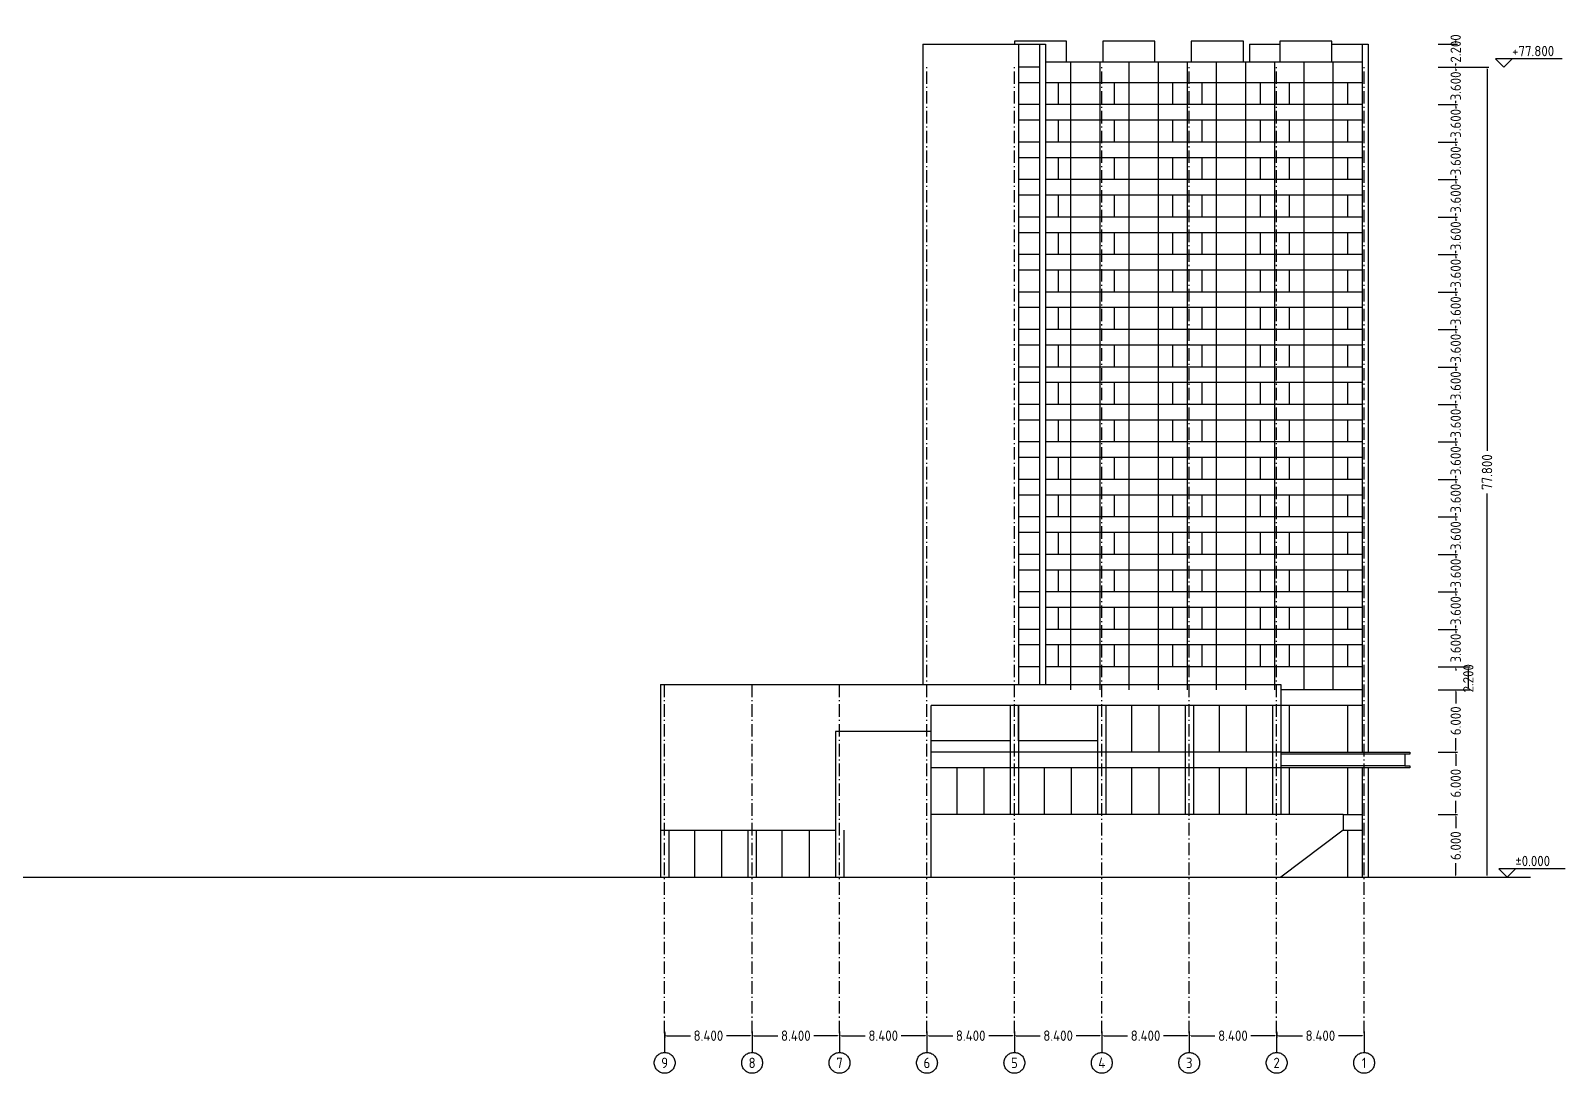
# Model space of a CAD drawing. Header units: inches. Extents: x -310 to 1074, y -19 to 138.
# Drawn here: x 421.7 to 569.2, y -18.8 to 81.3 of the extents above; entities that cross this region are included whole.
import ezdxf

# ---------------------------------------------------------------- set-up
doc = ezdxf.new("R2010")
doc.units = ezdxf.units.IN
doc.header["$MEASUREMENT"] = 0
doc.linetypes.add('ACAD_ISO10W100', pattern=[18, 12, -3, 0, -3])
for name, color, linetype in [('axis', 1, 'ACAD_ISO10W100'), ('cutglass', 4, 'Continuous'), ('oncut', 6, 'Continuous'), ('seeline', 214, 'Continuous'), ('text', 7, 'ACAD_ISO10W100')]:
    doc.layers.add(name, color=color, linetype=linetype)
doc.styles.add('Annotative', font='Arial.ttf')
doc.styles.get("Standard").update_dxf_attribs({"font": 'Arial.ttf'})
doc.dimstyles.new('MYSTYLE', dxfattribs={"dimtxt": 1, "dimasz": 0.18, "dimexe": 0.18, "dimexo": 0.0625, "dimgap": 0.09, "dimtad": 0, "dimtoh": 1, "dimdec": 3, "dimzin": 0, "dimdsep": 46, "dimtxsty": 'Standard', "dimcen": 0.09, "dimadec": 0, "dimazin": 0, "dimtfac": 1, "dimtdec": 3, "dimtofl": 0, "dimtmove": 0, "dimatfit": 3, "dimfxl": 1, "dimtolj": 1, "dimtzin": 0, "dimarcsym": 0})

# ---------------------------------------------------------------- blocks, each defined once
blk = doc.blocks.new('*D170')
at = {"layer": 'Defpoints', "color": 0, "ltscale": 6}
for p in [(541.46, -14.84), (541.46, -15.23), (549.86, -14.84)]:
    blk.add_point(p, dxfattribs=at)
at = {"layer": 'text', "color": 0, "lineweight": -2, "ltscale": 6, "transparency": 16777216}
for p, q in [((541.46, -14.91), (541.46, -15.41)), ((541.64, -15.23), (543.93, -15.23)), ((549.68, -15.23), (547.39, -15.23)), ((549.86, -14.91), (549.86, -15.41))]:
    blk.add_line(p, q, dxfattribs=at)
at = {"layer": 'text', "color": 0, "ltscale": 6, "transparency": 16777216}
for points in [[(541.64, -15.2), (541.64, -15.26), (541.46, -15.23)], [(549.68, -15.2), (549.68, -15.26), (549.86, -15.23)]]:
    blk.add_solid(points, dxfattribs=at)
at = {"layer": 'text', "color": 0, "ltscale": 6, "transparency": 16777216, "insert": (545.66, -15.23), "char_height": 1, "attachment_point": 5}
blk.add_mtext('\\A1;{\\Fiso|c0;8.400}', dxfattribs=at)
blk = doc.blocks.new('*D171')
at = {"layer": 'Defpoints', "color": 0, "ltscale": 6}
for p in [(533.06, -14.84), (533.06, -15.23), (541.46, -14.84)]:
    blk.add_point(p, dxfattribs=at)
at = {"layer": 'text', "color": 0, "lineweight": -2, "ltscale": 6, "transparency": 16777216}
for p, q in [((533.06, -14.91), (533.06, -15.41)), ((533.24, -15.23), (535.53, -15.23)), ((541.28, -15.23), (538.99, -15.23)), ((541.46, -14.91), (541.46, -15.41))]:
    blk.add_line(p, q, dxfattribs=at)
at = {"layer": 'text', "color": 0, "ltscale": 6, "transparency": 16777216}
for points in [[(533.24, -15.2), (533.24, -15.26), (533.06, -15.23)], [(541.28, -15.2), (541.28, -15.26), (541.46, -15.23)]]:
    blk.add_solid(points, dxfattribs=at)
at = {"layer": 'text', "color": 0, "ltscale": 6, "transparency": 16777216, "insert": (537.26, -15.23), "char_height": 1, "attachment_point": 5}
blk.add_mtext('\\A1;{\\Fiso|c0;8.400}', dxfattribs=at)
blk = doc.blocks.new('*D172')
at = {"layer": 'Defpoints', "color": 0, "ltscale": 6}
for p in [(524.66, -14.84), (524.66, -15.23), (533.06, -14.84)]:
    blk.add_point(p, dxfattribs=at)
at = {"layer": 'text', "color": 0, "lineweight": -2, "ltscale": 6, "transparency": 16777216}
for p, q in [((524.66, -14.91), (524.66, -15.41)), ((524.84, -15.23), (527.13, -15.23)), ((532.88, -15.23), (530.59, -15.23)), ((533.06, -14.91), (533.06, -15.41))]:
    blk.add_line(p, q, dxfattribs=at)
at = {"layer": 'text', "color": 0, "ltscale": 6, "transparency": 16777216}
for points in [[(524.84, -15.2), (524.84, -15.26), (524.66, -15.23)], [(532.88, -15.2), (532.88, -15.26), (533.06, -15.23)]]:
    blk.add_solid(points, dxfattribs=at)
at = {"layer": 'text', "color": 0, "ltscale": 6, "transparency": 16777216, "insert": (528.86, -15.23), "char_height": 1, "attachment_point": 5}
blk.add_mtext('\\A1;{\\Fiso|c0;8.400}', dxfattribs=at)
blk = doc.blocks.new('*D173')
at = {"layer": 'Defpoints', "color": 0, "ltscale": 6}
for p in [(516.26, -14.84), (516.26, -15.23), (524.66, -14.84)]:
    blk.add_point(p, dxfattribs=at)
at = {"layer": 'text', "color": 0, "lineweight": -2, "ltscale": 6, "transparency": 16777216}
for p, q in [((516.26, -14.91), (516.26, -15.41)), ((516.44, -15.23), (518.73, -15.23)), ((524.48, -15.23), (522.19, -15.23)), ((524.66, -14.91), (524.66, -15.41))]:
    blk.add_line(p, q, dxfattribs=at)
at = {"layer": 'text', "color": 0, "ltscale": 6, "transparency": 16777216}
for points in [[(516.44, -15.2), (516.44, -15.26), (516.26, -15.23)], [(524.48, -15.2), (524.48, -15.26), (524.66, -15.23)]]:
    blk.add_solid(points, dxfattribs=at)
at = {"layer": 'text', "color": 0, "ltscale": 6, "transparency": 16777216, "insert": (520.46, -15.23), "char_height": 1, "attachment_point": 5}
blk.add_mtext('\\A1;{\\Fiso|c0;8.400}', dxfattribs=at)
blk = doc.blocks.new('*D174')
at = {"layer": 'Defpoints', "color": 0, "ltscale": 6}
for p in [(507.86, -14.84), (507.86, -15.23), (516.26, -14.84)]:
    blk.add_point(p, dxfattribs=at)
at = {"layer": 'text', "color": 0, "lineweight": -2, "ltscale": 6, "transparency": 16777216}
for p, q in [((507.86, -14.91), (507.86, -15.41)), ((508.04, -15.23), (510.33, -15.23)), ((516.08, -15.23), (513.79, -15.23)), ((516.26, -14.91), (516.26, -15.41))]:
    blk.add_line(p, q, dxfattribs=at)
at = {"layer": 'text', "color": 0, "ltscale": 6, "transparency": 16777216}
for points in [[(508.04, -15.2), (508.04, -15.26), (507.86, -15.23)], [(516.08, -15.2), (516.08, -15.26), (516.26, -15.23)]]:
    blk.add_solid(points, dxfattribs=at)
at = {"layer": 'text', "color": 0, "ltscale": 6, "transparency": 16777216, "insert": (512.06, -15.23), "char_height": 1, "attachment_point": 5}
blk.add_mtext('\\A1;{\\Fiso|c0;8.400}', dxfattribs=at)
blk = doc.blocks.new('*D175')
at = {"layer": 'Defpoints', "color": 0, "ltscale": 6}
for p in [(499.46, -14.84), (499.46, -15.23), (507.86, -14.84)]:
    blk.add_point(p, dxfattribs=at)
at = {"layer": 'text', "color": 0, "lineweight": -2, "ltscale": 6, "transparency": 16777216}
for p, q in [((499.46, -14.91), (499.46, -15.41)), ((499.64, -15.23), (501.93, -15.23)), ((507.68, -15.23), (505.39, -15.23)), ((507.86, -14.91), (507.86, -15.41))]:
    blk.add_line(p, q, dxfattribs=at)
at = {"layer": 'text', "color": 0, "ltscale": 6, "transparency": 16777216}
for points in [[(499.64, -15.2), (499.64, -15.26), (499.46, -15.23)], [(507.68, -15.2), (507.68, -15.26), (507.86, -15.23)]]:
    blk.add_solid(points, dxfattribs=at)
at = {"layer": 'text', "color": 0, "ltscale": 6, "transparency": 16777216, "insert": (503.66, -15.23), "char_height": 1, "attachment_point": 5}
blk.add_mtext('\\A1;{\\Fiso|c0;8.400}', dxfattribs=at)
blk = doc.blocks.new('*D176')
at = {"layer": 'Defpoints', "color": 0, "ltscale": 6}
for p in [(491.06, -14.84), (491.06, -15.23), (499.46, -14.84)]:
    blk.add_point(p, dxfattribs=at)
at = {"layer": 'text', "color": 0, "lineweight": -2, "ltscale": 6, "transparency": 16777216}
for p, q in [((491.06, -14.91), (491.06, -15.41)), ((491.24, -15.23), (493.53, -15.23)), ((499.28, -15.23), (496.99, -15.23)), ((499.46, -14.91), (499.46, -15.41))]:
    blk.add_line(p, q, dxfattribs=at)
at = {"layer": 'text', "color": 0, "ltscale": 6, "transparency": 16777216}
for points in [[(491.24, -15.2), (491.24, -15.26), (491.06, -15.23)], [(499.28, -15.2), (499.28, -15.26), (499.46, -15.23)]]:
    blk.add_solid(points, dxfattribs=at)
at = {"layer": 'text', "color": 0, "ltscale": 6, "transparency": 16777216, "insert": (495.26, -15.23), "char_height": 1, "attachment_point": 5}
blk.add_mtext('\\A1;{\\Fiso|c0;8.400}', dxfattribs=at)
blk = doc.blocks.new('*D177')
at = {"layer": 'Defpoints', "color": 0, "ltscale": 6}
for p in [(482.66, -14.84), (482.66, -15.23), (491.06, -14.84)]:
    blk.add_point(p, dxfattribs=at)
at = {"layer": 'text', "color": 0, "lineweight": -2, "ltscale": 6, "transparency": 16777216}
for p, q in [((482.66, -14.91), (482.66, -15.41)), ((482.84, -15.23), (485.13, -15.23)), ((490.88, -15.23), (488.59, -15.23)), ((491.06, -14.91), (491.06, -15.41))]:
    blk.add_line(p, q, dxfattribs=at)
at = {"layer": 'text', "color": 0, "ltscale": 6, "transparency": 16777216}
for points in [[(482.84, -15.2), (482.84, -15.26), (482.66, -15.23)], [(490.88, -15.2), (490.88, -15.26), (491.06, -15.23)]]:
    blk.add_solid(points, dxfattribs=at)
at = {"layer": 'text', "color": 0, "ltscale": 6, "transparency": 16777216, "insert": (486.86, -15.23), "char_height": 1, "attachment_point": 5}
blk.add_mtext('\\A1;{\\Fiso|c0;8.400}', dxfattribs=at)
blk = doc.blocks.new('*D178')
at = {"layer": 'Defpoints', "color": 0, "ltscale": 6}
for p in [(556.93, 77.8), (556.93, 74.2), (558.66, 74.2)]:
    blk.add_point(p, dxfattribs=at)
at = {"layer": 'text', "color": 0, "lineweight": -2, "ltscale": 6, "transparency": 16777216}
for p, q in [((558.66, 77.98), (558.66, 78.16)), ((556.99, 77.8), (558.84, 77.8)), ((556.99, 74.2), (558.84, 74.2)), ((558.66, 74.02), (558.66, 73.84))]:
    blk.add_line(p, q, dxfattribs=at)
at = {"layer": 'text', "color": 0, "ltscale": 6, "transparency": 16777216}
for points in [[(558.63, 77.98), (558.69, 77.98), (558.66, 77.8)], [(558.63, 74.02), (558.69, 74.02), (558.66, 74.2)]]:
    blk.add_solid(points, dxfattribs=at)
at = {"layer": 'text', "color": 0, "ltscale": 6, "transparency": 16777216, "insert": (558.66, 76), "char_height": 1, "attachment_point": 5, "rotation": 90}
blk.add_mtext('\\A1;{\\Fiso|c0;3.600}', dxfattribs=at)
blk = doc.blocks.new('*D179')
at = {"layer": 'Defpoints', "color": 0, "ltscale": 6}
for p in [(556.93, 74.2), (556.93, 70.6), (558.66, 70.6)]:
    blk.add_point(p, dxfattribs=at)
at = {"layer": 'text', "color": 0, "lineweight": -2, "ltscale": 6, "transparency": 16777216}
for p, q in [((556.99, 74.2), (558.84, 74.2)), ((558.66, 74.38), (558.66, 74.56)), ((556.99, 70.6), (558.84, 70.6)), ((558.66, 70.42), (558.66, 70.24))]:
    blk.add_line(p, q, dxfattribs=at)
at = {"layer": 'text', "color": 0, "ltscale": 6, "transparency": 16777216}
for points in [[(558.63, 74.38), (558.69, 74.38), (558.66, 74.2)], [(558.63, 70.42), (558.69, 70.42), (558.66, 70.6)]]:
    blk.add_solid(points, dxfattribs=at)
at = {"layer": 'text', "color": 0, "ltscale": 6, "transparency": 16777216, "insert": (558.66, 72.4), "char_height": 1, "attachment_point": 5, "rotation": 90}
blk.add_mtext('\\A1;{\\Fiso|c0;3.600}', dxfattribs=at)
blk = doc.blocks.new('*D180')
at = {"layer": 'Defpoints', "color": 0, "ltscale": 6}
for p in [(556.93, 70.6), (556.93, 67), (558.66, 67)]:
    blk.add_point(p, dxfattribs=at)
at = {"layer": 'text', "color": 0, "lineweight": -2, "ltscale": 6, "transparency": 16777216}
for p, q in [((558.66, 70.78), (558.66, 70.96)), ((556.99, 70.6), (558.84, 70.6)), ((556.99, 67), (558.84, 67)), ((558.66, 66.82), (558.66, 66.64))]:
    blk.add_line(p, q, dxfattribs=at)
at = {"layer": 'text', "color": 0, "ltscale": 6, "transparency": 16777216}
for points in [[(558.63, 70.78), (558.69, 70.78), (558.66, 70.6)], [(558.63, 66.82), (558.69, 66.82), (558.66, 67)]]:
    blk.add_solid(points, dxfattribs=at)
at = {"layer": 'text', "color": 0, "ltscale": 6, "transparency": 16777216, "insert": (558.66, 68.8), "char_height": 1, "attachment_point": 5, "rotation": 90}
blk.add_mtext('\\A1;{\\Fiso|c0;3.600}', dxfattribs=at)
blk = doc.blocks.new('*D181')
at = {"layer": 'Defpoints', "color": 0, "ltscale": 6}
for p in [(556.93, 67), (556.93, 63.4), (558.66, 63.4)]:
    blk.add_point(p, dxfattribs=at)
at = {"layer": 'text', "color": 0, "lineweight": -2, "ltscale": 6, "transparency": 16777216}
for p, q in [((556.99, 67), (558.84, 67)), ((558.66, 67.18), (558.66, 67.36)), ((556.99, 63.4), (558.84, 63.4)), ((558.66, 63.22), (558.66, 63.04))]:
    blk.add_line(p, q, dxfattribs=at)
at = {"layer": 'text', "color": 0, "ltscale": 6, "transparency": 16777216}
for points in [[(558.63, 67.18), (558.69, 67.18), (558.66, 67)], [(558.63, 63.22), (558.69, 63.22), (558.66, 63.4)]]:
    blk.add_solid(points, dxfattribs=at)
at = {"layer": 'text', "color": 0, "ltscale": 6, "transparency": 16777216, "insert": (558.66, 65.2), "char_height": 1, "attachment_point": 5, "rotation": 90}
blk.add_mtext('\\A1;{\\Fiso|c0;3.600}', dxfattribs=at)
blk = doc.blocks.new('*D182')
at = {"layer": 'Defpoints', "color": 0, "ltscale": 6}
for p in [(556.93, 63.4), (556.93, 59.8), (558.66, 59.8)]:
    blk.add_point(p, dxfattribs=at)
at = {"layer": 'text', "color": 0, "lineweight": -2, "ltscale": 6, "transparency": 16777216}
for p, q in [((558.66, 63.58), (558.66, 63.76)), ((556.99, 63.4), (558.84, 63.4)), ((556.99, 59.8), (558.84, 59.8)), ((558.66, 59.62), (558.66, 59.44))]:
    blk.add_line(p, q, dxfattribs=at)
at = {"layer": 'text', "color": 0, "ltscale": 6, "transparency": 16777216}
for points in [[(558.63, 63.58), (558.69, 63.58), (558.66, 63.4)], [(558.63, 59.62), (558.69, 59.62), (558.66, 59.8)]]:
    blk.add_solid(points, dxfattribs=at)
at = {"layer": 'text', "color": 0, "ltscale": 6, "transparency": 16777216, "insert": (558.66, 61.6), "char_height": 1, "attachment_point": 5, "rotation": 90}
blk.add_mtext('\\A1;{\\Fiso|c0;3.600}', dxfattribs=at)
blk = doc.blocks.new('*D183')
at = {"layer": 'Defpoints', "color": 0, "ltscale": 6}
for p in [(556.93, 59.8), (556.93, 56.2), (558.66, 56.2)]:
    blk.add_point(p, dxfattribs=at)
at = {"layer": 'text', "color": 0, "lineweight": -2, "ltscale": 6, "transparency": 16777216}
for p, q in [((556.99, 59.8), (558.84, 59.8)), ((558.66, 59.98), (558.66, 60.16)), ((556.99, 56.2), (558.84, 56.2)), ((558.66, 56.02), (558.66, 55.84))]:
    blk.add_line(p, q, dxfattribs=at)
at = {"layer": 'text', "color": 0, "ltscale": 6, "transparency": 16777216}
for points in [[(558.63, 59.98), (558.69, 59.98), (558.66, 59.8)], [(558.63, 56.02), (558.69, 56.02), (558.66, 56.2)]]:
    blk.add_solid(points, dxfattribs=at)
at = {"layer": 'text', "color": 0, "ltscale": 6, "transparency": 16777216, "insert": (558.66, 58), "char_height": 1, "attachment_point": 5, "rotation": 90}
blk.add_mtext('\\A1;{\\Fiso|c0;3.600}', dxfattribs=at)
blk = doc.blocks.new('*D184')
at = {"layer": 'Defpoints', "color": 0, "ltscale": 6}
for p in [(556.93, 56.2), (556.93, 52.6), (558.66, 52.6)]:
    blk.add_point(p, dxfattribs=at)
at = {"layer": 'text', "color": 0, "lineweight": -2, "ltscale": 6, "transparency": 16777216}
for p, q in [((556.99, 56.2), (558.84, 56.2)), ((558.66, 56.38), (558.66, 56.56)), ((556.99, 52.6), (558.84, 52.6)), ((558.66, 52.42), (558.66, 52.24))]:
    blk.add_line(p, q, dxfattribs=at)
at = {"layer": 'text', "color": 0, "ltscale": 6, "transparency": 16777216}
for points in [[(558.63, 56.38), (558.69, 56.38), (558.66, 56.2)], [(558.63, 52.42), (558.69, 52.42), (558.66, 52.6)]]:
    blk.add_solid(points, dxfattribs=at)
at = {"layer": 'text', "color": 0, "ltscale": 6, "transparency": 16777216, "insert": (558.66, 54.4), "char_height": 1, "attachment_point": 5, "rotation": 90}
blk.add_mtext('\\A1;{\\Fiso|c0;3.600}', dxfattribs=at)
blk = doc.blocks.new('*D185')
at = {"layer": 'Defpoints', "color": 0, "ltscale": 6}
for p in [(556.93, 52.6), (556.93, 49), (558.66, 49)]:
    blk.add_point(p, dxfattribs=at)
at = {"layer": 'text', "color": 0, "lineweight": -2, "ltscale": 6, "transparency": 16777216}
for p, q in [((556.99, 52.6), (558.84, 52.6)), ((558.66, 52.78), (558.66, 52.96)), ((556.99, 49), (558.84, 49)), ((558.66, 48.82), (558.66, 48.64))]:
    blk.add_line(p, q, dxfattribs=at)
at = {"layer": 'text', "color": 0, "ltscale": 6, "transparency": 16777216}
for points in [[(558.63, 52.78), (558.69, 52.78), (558.66, 52.6)], [(558.63, 48.82), (558.69, 48.82), (558.66, 49)]]:
    blk.add_solid(points, dxfattribs=at)
at = {"layer": 'text', "color": 0, "ltscale": 6, "transparency": 16777216, "insert": (558.66, 50.8), "char_height": 1, "attachment_point": 5, "rotation": 90}
blk.add_mtext('\\A1;{\\Fiso|c0;3.600}', dxfattribs=at)
blk = doc.blocks.new('*D186')
at = {"layer": 'Defpoints', "color": 0, "ltscale": 6}
for p in [(556.93, 49), (556.93, 45.4), (558.66, 45.4)]:
    blk.add_point(p, dxfattribs=at)
at = {"layer": 'text', "color": 0, "lineweight": -2, "ltscale": 6, "transparency": 16777216}
for p, q in [((556.99, 49), (558.84, 49)), ((558.66, 49.18), (558.66, 49.36)), ((556.99, 45.4), (558.84, 45.4)), ((558.66, 45.22), (558.66, 45.04))]:
    blk.add_line(p, q, dxfattribs=at)
at = {"layer": 'text', "color": 0, "ltscale": 6, "transparency": 16777216}
for points in [[(558.63, 49.18), (558.69, 49.18), (558.66, 49)], [(558.63, 45.22), (558.69, 45.22), (558.66, 45.4)]]:
    blk.add_solid(points, dxfattribs=at)
at = {"layer": 'text', "color": 0, "ltscale": 6, "transparency": 16777216, "insert": (558.66, 47.2), "char_height": 1, "attachment_point": 5, "rotation": 90}
blk.add_mtext('\\A1;{\\Fiso|c0;3.600}', dxfattribs=at)
blk = doc.blocks.new('*D187')
at = {"layer": 'Defpoints', "color": 0, "ltscale": 6}
for p in [(556.93, 45.4), (556.93, 41.8), (558.66, 41.8)]:
    blk.add_point(p, dxfattribs=at)
at = {"layer": 'text', "color": 0, "lineweight": -2, "ltscale": 6, "transparency": 16777216}
for p, q in [((558.66, 45.58), (558.66, 45.76)), ((556.99, 45.4), (558.84, 45.4)), ((556.99, 41.8), (558.84, 41.8)), ((558.66, 41.62), (558.66, 41.44))]:
    blk.add_line(p, q, dxfattribs=at)
at = {"layer": 'text', "color": 0, "ltscale": 6, "transparency": 16777216}
for points in [[(558.63, 45.58), (558.69, 45.58), (558.66, 45.4)], [(558.63, 41.62), (558.69, 41.62), (558.66, 41.8)]]:
    blk.add_solid(points, dxfattribs=at)
at = {"layer": 'text', "color": 0, "ltscale": 6, "transparency": 16777216, "insert": (558.66, 43.6), "char_height": 1, "attachment_point": 5, "rotation": 90}
blk.add_mtext('\\A1;{\\Fiso|c0;3.600}', dxfattribs=at)
blk = doc.blocks.new('*D188')
at = {"layer": 'Defpoints', "color": 0, "ltscale": 6}
for p in [(556.93, 41.8), (556.93, 38.2), (558.66, 38.2)]:
    blk.add_point(p, dxfattribs=at)
at = {"layer": 'text', "color": 0, "lineweight": -2, "ltscale": 6, "transparency": 16777216}
for p, q in [((556.99, 41.8), (558.84, 41.8)), ((558.66, 41.98), (558.66, 42.16)), ((556.99, 38.2), (558.84, 38.2)), ((558.66, 38.02), (558.66, 37.84))]:
    blk.add_line(p, q, dxfattribs=at)
at = {"layer": 'text', "color": 0, "ltscale": 6, "transparency": 16777216}
for points in [[(558.63, 41.98), (558.69, 41.98), (558.66, 41.8)], [(558.63, 38.02), (558.69, 38.02), (558.66, 38.2)]]:
    blk.add_solid(points, dxfattribs=at)
at = {"layer": 'text', "color": 0, "ltscale": 6, "transparency": 16777216, "insert": (558.66, 40), "char_height": 1, "attachment_point": 5, "rotation": 90}
blk.add_mtext('\\A1;{\\Fiso|c0;3.600}', dxfattribs=at)
blk = doc.blocks.new('*D189')
at = {"layer": 'Defpoints', "color": 0, "ltscale": 6}
for p in [(556.93, 38.2), (556.93, 34.6), (558.66, 34.6)]:
    blk.add_point(p, dxfattribs=at)
at = {"layer": 'text', "color": 0, "lineweight": -2, "ltscale": 6, "transparency": 16777216}
for p, q in [((558.66, 38.38), (558.66, 38.56)), ((556.99, 38.2), (558.84, 38.2)), ((556.99, 34.6), (558.84, 34.6)), ((558.66, 34.42), (558.66, 34.24))]:
    blk.add_line(p, q, dxfattribs=at)
at = {"layer": 'text', "color": 0, "ltscale": 6, "transparency": 16777216}
for points in [[(558.63, 38.38), (558.69, 38.38), (558.66, 38.2)], [(558.63, 34.42), (558.69, 34.42), (558.66, 34.6)]]:
    blk.add_solid(points, dxfattribs=at)
at = {"layer": 'text', "color": 0, "ltscale": 6, "transparency": 16777216, "insert": (558.66, 36.4), "char_height": 1, "attachment_point": 5, "rotation": 90}
blk.add_mtext('\\A1;{\\Fiso|c0;3.600}', dxfattribs=at)
blk = doc.blocks.new('*D190')
at = {"layer": 'Defpoints', "color": 0, "ltscale": 6}
for p in [(556.93, 34.6), (556.93, 31), (558.66, 31)]:
    blk.add_point(p, dxfattribs=at)
at = {"layer": 'text', "color": 0, "lineweight": -2, "ltscale": 6, "transparency": 16777216}
for p, q in [((556.99, 34.6), (558.84, 34.6)), ((558.66, 34.78), (558.66, 34.96)), ((556.99, 31), (558.84, 31)), ((558.66, 30.82), (558.66, 30.64))]:
    blk.add_line(p, q, dxfattribs=at)
at = {"layer": 'text', "color": 0, "ltscale": 6, "transparency": 16777216}
for points in [[(558.63, 34.78), (558.69, 34.78), (558.66, 34.6)], [(558.63, 30.82), (558.69, 30.82), (558.66, 31)]]:
    blk.add_solid(points, dxfattribs=at)
at = {"layer": 'text', "color": 0, "ltscale": 6, "transparency": 16777216, "insert": (558.66, 32.8), "char_height": 1, "attachment_point": 5, "rotation": 90}
blk.add_mtext('\\A1;{\\Fiso|c0;3.600}', dxfattribs=at)
blk = doc.blocks.new('*D191')
at = {"layer": 'Defpoints', "color": 0, "ltscale": 6}
for p in [(556.93, 31), (556.93, 27.4), (558.66, 27.4)]:
    blk.add_point(p, dxfattribs=at)
at = {"layer": 'text', "color": 0, "lineweight": -2, "ltscale": 6, "transparency": 16777216}
for p, q in [((556.99, 31), (558.84, 31)), ((558.66, 31.18), (558.66, 31.36)), ((556.99, 27.4), (558.84, 27.4)), ((558.66, 27.22), (558.66, 27.04))]:
    blk.add_line(p, q, dxfattribs=at)
at = {"layer": 'text', "color": 0, "ltscale": 6, "transparency": 16777216}
for points in [[(558.63, 31.18), (558.69, 31.18), (558.66, 31)], [(558.63, 27.22), (558.69, 27.22), (558.66, 27.4)]]:
    blk.add_solid(points, dxfattribs=at)
at = {"layer": 'text', "color": 0, "ltscale": 6, "transparency": 16777216, "insert": (558.66, 29.2), "char_height": 1, "attachment_point": 5, "rotation": 90}
blk.add_mtext('\\A1;{\\Fiso|c0;3.600}', dxfattribs=at)
blk = doc.blocks.new('*D192')
at = {"layer": 'Defpoints', "color": 0, "ltscale": 6}
for p in [(556.93, 27.4), (556.93, 23.8), (558.66, 23.8)]:
    blk.add_point(p, dxfattribs=at)
at = {"layer": 'text', "color": 0, "lineweight": -2, "ltscale": 6, "transparency": 16777216}
for p, q in [((556.99, 27.4), (558.84, 27.4)), ((558.66, 27.58), (558.66, 27.76)), ((556.99, 23.8), (558.84, 23.8)), ((558.66, 23.62), (558.66, 23.44))]:
    blk.add_line(p, q, dxfattribs=at)
at = {"layer": 'text', "color": 0, "ltscale": 6, "transparency": 16777216}
for points in [[(558.63, 27.58), (558.69, 27.58), (558.66, 27.4)], [(558.63, 23.62), (558.69, 23.62), (558.66, 23.8)]]:
    blk.add_solid(points, dxfattribs=at)
at = {"layer": 'text', "color": 0, "ltscale": 6, "transparency": 16777216, "insert": (558.66, 25.6), "char_height": 1, "attachment_point": 5, "rotation": 90}
blk.add_mtext('\\A1;{\\Fiso|c0;3.600}', dxfattribs=at)
blk = doc.blocks.new('*D193')
at = {"layer": 'Defpoints', "color": 0, "ltscale": 6}
for p in [(556.93, 23.8), (556.93, 20.2), (558.66, 20.2)]:
    blk.add_point(p, dxfattribs=at)
at = {"layer": 'text', "color": 0, "lineweight": -2, "ltscale": 6, "transparency": 16777216}
for p, q in [((556.99, 23.8), (558.84, 23.8)), ((558.66, 23.98), (558.66, 24.16)), ((556.99, 20.2), (558.84, 20.2)), ((558.66, 20.02), (558.66, 19.84))]:
    blk.add_line(p, q, dxfattribs=at)
at = {"layer": 'text', "color": 0, "ltscale": 6, "transparency": 16777216}
for points in [[(558.63, 23.98), (558.69, 23.98), (558.66, 23.8)], [(558.63, 20.02), (558.69, 20.02), (558.66, 20.2)]]:
    blk.add_solid(points, dxfattribs=at)
at = {"layer": 'text', "color": 0, "ltscale": 6, "transparency": 16777216, "insert": (558.66, 22), "char_height": 1, "attachment_point": 5, "rotation": 90}
blk.add_mtext('\\A1;{\\Fiso|c0;3.600}', dxfattribs=at)
blk = doc.blocks.new('*D194')
at = {"layer": 'Defpoints', "color": 0, "ltscale": 6}
for p in [(556.93, 20.2), (556.93, 18), (559.87, 18)]:
    blk.add_point(p, dxfattribs=at)
at = {"layer": 'text', "color": 0, "lineweight": -2, "ltscale": 6, "transparency": 16777216}
for p, q in [((556.99, 20.2), (560.05, 20.2)), ((559.87, 20.02), (559.87, 18.18)), ((556.99, 18), (560.05, 18))]:
    blk.add_line(p, q, dxfattribs=at)
at = {"layer": 'text', "color": 0, "ltscale": 6, "transparency": 16777216}
for points in [[(559.84, 20.02), (559.9, 20.02), (559.87, 20.2)], [(559.84, 18.18), (559.9, 18.18), (559.87, 18)]]:
    blk.add_solid(points, dxfattribs=at)
at = {"layer": 'text', "color": 0, "ltscale": 6, "transparency": 16777216, "insert": (559.87, 19.1), "char_height": 1, "attachment_point": 5, "rotation": 90}
blk.add_mtext('\\A1;{\\Fiso|c0;2.200}', dxfattribs=at)
blk = doc.blocks.new('*D195')
at = {"layer": 'Defpoints', "color": 0, "ltscale": 6}
for p in [(556.93, 18), (556.93, 12), (558.66, 12)]:
    blk.add_point(p, dxfattribs=at)
at = {"layer": 'text', "color": 0, "lineweight": -2, "ltscale": 6, "transparency": 16777216}
for p, q in [((556.99, 18), (558.84, 18)), ((558.66, 17.82), (558.66, 16.69)), ((558.66, 12.18), (558.66, 13.34)), ((556.99, 12), (558.84, 12))]:
    blk.add_line(p, q, dxfattribs=at)
at = {"layer": 'text', "color": 0, "ltscale": 6, "transparency": 16777216}
for points in [[(558.63, 17.82), (558.69, 17.82), (558.66, 18)], [(558.63, 12.18), (558.69, 12.18), (558.66, 12)]]:
    blk.add_solid(points, dxfattribs=at)
at = {"layer": 'text', "color": 0, "ltscale": 6, "transparency": 16777216, "insert": (558.66, 15.02), "char_height": 1, "attachment_point": 5, "rotation": 90}
blk.add_mtext('\\A1;{\\Fiso|c0;6.000}', dxfattribs=at)
blk = doc.blocks.new('*D196')
at = {"layer": 'Defpoints', "color": 0, "ltscale": 6}
for p in [(556.93, 12), (556.93, 6), (558.66, 6)]:
    blk.add_point(p, dxfattribs=at)
at = {"layer": 'text', "color": 0, "lineweight": -2, "ltscale": 6, "transparency": 16777216}
for p, q in [((556.99, 12), (558.84, 12)), ((558.66, 11.82), (558.66, 10.69)), ((556.99, 6), (558.84, 6)), ((558.66, 6.18), (558.66, 7.34))]:
    blk.add_line(p, q, dxfattribs=at)
at = {"layer": 'text', "color": 0, "ltscale": 6, "transparency": 16777216}
for points in [[(558.63, 11.82), (558.69, 11.82), (558.66, 12)], [(558.63, 6.18), (558.69, 6.18), (558.66, 6)]]:
    blk.add_solid(points, dxfattribs=at)
at = {"layer": 'text', "color": 0, "ltscale": 6, "transparency": 16777216, "insert": (558.66, 9.02), "char_height": 1, "attachment_point": 5, "rotation": 90}
blk.add_mtext('\\A1;{\\Fiso|c0;6.000}', dxfattribs=at)
blk = doc.blocks.new('*D197')
at = {"layer": 'Defpoints', "color": 0, "ltscale": 6}
for p in [(556.93, 6), (556.93, 0), (558.66, 0)]:
    blk.add_point(p, dxfattribs=at)
at = {"layer": 'text', "color": 0, "lineweight": -2, "ltscale": 6, "transparency": 16777216}
for p, q in [((556.99, 6), (558.84, 6)), ((558.66, 5.82), (558.66, 4.69)), ((556.99, 0), (558.84, 0)), ((558.66, 0.18), (558.66, 1.34))]:
    blk.add_line(p, q, dxfattribs=at)
at = {"layer": 'text', "color": 0, "ltscale": 6, "transparency": 16777216}
for points in [[(558.63, 5.82), (558.69, 5.82), (558.66, 6)], [(558.63, 0.18), (558.69, 0.18), (558.66, 0)]]:
    blk.add_solid(points, dxfattribs=at)
at = {"layer": 'text', "color": 0, "ltscale": 6, "transparency": 16777216, "insert": (558.66, 3.02), "char_height": 1, "attachment_point": 5, "rotation": 90}
blk.add_mtext('\\A1;{\\Fiso|c0;6.000}', dxfattribs=at)
blk = doc.blocks.new('*D198')
at = {"layer": 'Defpoints', "color": 0, "ltscale": 6}
for p in [(558.64, 77.8), (561.67, 77.8), (556.34, 0)]:
    blk.add_point(p, dxfattribs=at)
at = {"layer": 'text', "color": 0, "lineweight": -2, "ltscale": 6, "transparency": 16777216}
for p, q in [((558.71, 77.8), (561.85, 77.8)), ((561.67, 77.62), (561.67, 40.96)), ((561.67, 0.18), (561.67, 36.84)), ((556.41, 0), (561.85, 0))]:
    blk.add_line(p, q, dxfattribs=at)
at = {"layer": 'text', "color": 0, "ltscale": 6, "transparency": 16777216}
for points in [[(561.64, 77.62), (561.7, 77.62), (561.67, 77.8)], [(561.64, 0.18), (561.7, 0.18), (561.67, 0)]]:
    blk.add_solid(points, dxfattribs=at)
at = {"layer": 'text', "color": 0, "ltscale": 6, "transparency": 16777216, "insert": (561.67, 38.9), "char_height": 1, "attachment_point": 5, "rotation": 90}
blk.add_mtext('\\A1;{\\Fiso|c0;77.800}', dxfattribs=at)
blk = doc.blocks.new('*D199')
at = {"layer": 'Defpoints', "color": 0, "ltscale": 6}
for p in [(556.93, 80), (556.93, 77.8), (558.66, 77.8)]:
    blk.add_point(p, dxfattribs=at)
at = {"layer": 'text', "color": 0, "lineweight": -2, "ltscale": 6, "transparency": 16777216}
for p, q in [((556.99, 80), (558.84, 80)), ((558.66, 80.18), (558.66, 80.36)), ((556.99, 77.8), (558.84, 77.8)), ((558.66, 77.62), (558.66, 77.44))]:
    blk.add_line(p, q, dxfattribs=at)
at = {"layer": 'text', "color": 0, "ltscale": 6, "transparency": 16777216}
for points in [[(558.63, 80.18), (558.69, 80.18), (558.66, 80)], [(558.63, 77.62), (558.69, 77.62), (558.66, 77.8)]]:
    blk.add_solid(points, dxfattribs=at)
at = {"layer": 'text', "color": 0, "ltscale": 6, "transparency": 16777216, "insert": (558.66, 79.6), "char_height": 1, "attachment_point": 5, "rotation": 90}
blk.add_mtext('\\A1;{\\Fiso|c0;2.200}', dxfattribs=at)

msp = doc.modelspace()

# ---------------------------------------------------------------- linework, layer by layer
at = {"ltscale": 6}
msp.add_line((399.8586, 0), (482.6586, 0), dxfattribs=at)
at = {"layer": 'axis', "ltscale": 0.1}
for p, q in [((507.8586, -15), (507.8586, 77.8)), ((516.2586, -15), (516.2586, 77.8)), ((524.6586, -15), (524.6586, 77.8)), ((533.0586, -15), (533.0586, 77.8)), ((541.4586, -15), (541.4586, 77.8)), ((549.8586, -15), (549.8586, 77.8)), ((482.6586, -15), (482.6586, 18.5)), ((491.0586, -15), (491.0586, 18.5)), ((499.4586, -15), (499.4586, 18.5))]:
    msp.add_line(p, q, dxfattribs=at)
at = {"layer": 'cutglass', "ltscale": 6}
for p, q in [((520.4586, 76.3), (520.4586, 74.2)), ((525.8586, 76.3), (525.8586, 74.2)), ((531.4586, 76.3), (531.4586, 74.2)), ((534.2586, 76.3), (534.2586, 74.2)), ((539.8586, 76.3), (539.8586, 74.2)), ((542.6586, 76.3), (542.6586, 74.2)), ((548.2586, 76.3), (548.2586, 74.2)), ((520.4586, 72.7), (520.4586, 70.6)), ((525.8586, 72.7), (525.8586, 70.6)), ((531.4586, 72.7), (531.4586, 70.6)), ((534.2586, 72.7), (534.2586, 70.6)), ((539.8586, 72.7), (539.8586, 70.6)), ((542.6586, 72.7), (542.6586, 70.6)), ((548.2586, 72.7), (548.2586, 70.6)), ((520.4586, 69.1), (520.4586, 67)), ((525.8586, 69.1), (525.8586, 67)), ((531.4586, 69.1), (531.4586, 67)), ((534.2586, 69.1), (534.2586, 67)), ((539.8586, 69.1), (539.8586, 67)), ((542.6586, 69.1), (542.6586, 67)), ((548.2586, 69.1), (548.2586, 67)), ((520.4586, 65.5), (520.4586, 63.4)), ((525.8586, 65.5), (525.8586, 63.4)), ((531.4586, 65.5), (531.4586, 63.4)), ((534.2586, 65.5), (534.2586, 63.4)), ((539.8586, 65.5), (539.8586, 63.4)), ((542.6586, 65.5), (542.6586, 63.4)), ((548.2586, 65.5), (548.2586, 63.4)), ((520.4586, 61.9), (520.4586, 59.8)), ((525.8586, 61.9), (525.8586, 59.8)), ((531.4586, 61.9), (531.4586, 59.8)), ((534.2586, 61.9), (534.2586, 59.8)), ((539.8586, 61.9), (539.8586, 59.8)), ((542.6586, 61.9), (542.6586, 59.8)), ((548.2586, 61.9), (548.2586, 59.8)), ((520.4586, 58.3), (520.4586, 56.2)), ((525.8586, 58.3), (525.8586, 56.2)), ((531.4586, 58.3), (531.4586, 56.2)), ((534.2586, 58.3), (534.2586, 56.2)), ((539.8586, 58.3), (539.8586, 56.2)), ((542.6586, 58.3), (542.6586, 56.2)), ((548.2586, 58.3), (548.2586, 56.2)), ((520.4586, 54.7), (520.4586, 52.6)), ((525.8586, 54.7), (525.8586, 52.6)), ((531.4586, 54.7), (531.4586, 52.6)), ((534.2586, 54.7), (534.2586, 52.6)), ((539.8586, 54.7), (539.8586, 52.6)), ((542.6586, 54.7), (542.6586, 52.6)), ((548.2586, 54.7), (548.2586, 52.6)), ((520.4586, 51.1), (520.4586, 49)), ((525.8586, 51.1), (525.8586, 49)), ((531.4586, 51.1), (531.4586, 49)), ((534.2586, 51.1), (534.2586, 49)), ((539.8586, 51.1), (539.8586, 49)), ((542.6586, 51.1), (542.6586, 49)), ((548.2586, 51.1), (548.2586, 49)), ((520.4586, 47.5), (520.4586, 45.4)), ((525.8586, 47.5), (525.8586, 45.4)), ((531.4586, 47.5), (531.4586, 45.4)), ((534.2586, 47.5), (534.2586, 45.4)), ((539.8586, 47.5), (539.8586, 45.4)), ((542.6586, 47.5), (542.6586, 45.4)), ((548.2586, 47.5), (548.2586, 45.4)), ((520.4586, 43.9), (520.4586, 41.8)), ((525.8586, 43.9), (525.8586, 41.8)), ((531.4586, 43.9), (531.4586, 41.8)), ((534.2586, 43.9), (534.2586, 41.8)), ((539.8586, 43.9), (539.8586, 41.8)), ((542.6586, 43.9), (542.6586, 41.8)), ((548.2586, 43.9), (548.2586, 41.8)), ((520.4586, 40.3), (520.4586, 38.2)), ((525.8586, 40.3), (525.8586, 38.2)), ((531.4586, 40.3), (531.4586, 38.2)), ((534.2586, 40.3), (534.2586, 38.2)), ((539.8586, 40.3), (539.8586, 38.2)), ((542.6586, 40.3), (542.6586, 38.2)), ((548.2586, 40.3), (548.2586, 38.2)), ((520.4586, 36.7), (520.4586, 34.6)), ((525.8586, 36.7), (525.8586, 34.6)), ((531.4586, 36.7), (531.4586, 34.6)), ((534.2586, 36.7), (534.2586, 34.6)), ((539.8586, 36.7), (539.8586, 34.6)), ((542.6586, 36.7), (542.6586, 34.6)), ((548.2586, 36.7), (548.2586, 34.6)), ((520.4586, 33.1), (520.4586, 31)), ((525.8586, 33.1), (525.8586, 31)), ((531.4586, 33.1), (531.4586, 31)), ((534.2586, 33.1), (534.2586, 31)), ((539.8586, 33.1), (539.8586, 31)), ((542.6586, 33.1), (542.6586, 31)), ((548.2586, 33.1), (548.2586, 31)), ((520.4586, 29.5), (520.4586, 27.4)), ((525.8586, 29.5), (525.8586, 27.4)), ((531.4586, 29.5), (531.4586, 27.4)), ((534.2586, 29.5), (534.2586, 27.4)), ((539.8586, 29.5), (539.8586, 27.4)), ((542.6586, 29.5), (542.6586, 27.4)), ((548.2586, 29.5), (548.2586, 27.4)), ((520.4586, 25.9), (520.4586, 23.8)), ((525.8586, 25.9), (525.8586, 23.8)), ((531.4586, 25.9), (531.4586, 23.8)), ((534.2586, 25.9), (534.2586, 23.8)), ((539.8586, 25.9), (539.8586, 23.8)), ((542.6586, 25.9), (542.6586, 23.8)), ((548.2586, 25.9), (548.2586, 23.8)), ((520.4586, 22.3), (520.4586, 20.2)), ((525.8586, 22.3), (525.8586, 20.2)), ((531.4586, 22.3), (531.4586, 20.2)), ((534.2586, 22.3), (534.2586, 20.2)), ((539.8586, 22.3), (539.8586, 20.2)), ((542.6586, 22.3), (542.6586, 20.2)), ((548.2586, 22.3), (548.2586, 20.2)), ((527.5586, 12), (527.5586, 16.5)), ((530.1586, 12), (530.1586, 16.5)), ((535.9586, 12), (535.9586, 16.5)), ((538.5586, 12), (538.5586, 16.5)), ((542.6586, 16.5), (542.6586, 12)), ((548.2586, 16.5), (548.2586, 12)), ((510.7586, 6), (510.7586, 10.5)), ((513.3586, 6), (513.3586, 10.5)), ((519.1586, 6), (519.1586, 10.5)), ((521.7586, 6), (521.7586, 10.5)), ((527.5586, 6), (527.5586, 10.5)), ((530.1586, 6), (530.1586, 10.5)), ((535.9586, 6), (535.9586, 10.5)), ((538.5586, 6), (538.5586, 10.5)), ((542.6586, 10.5), (542.6586, 6)), ((548.2586, 10.5), (548.2586, 6)), ((485.5586, 0), (485.5586, 4.5)), ((488.1586, 0), (488.1586, 4.5)), ((493.9586, 0), (493.9586, 4.5)), ((496.5586, 0), (496.5586, 4.5)), ((548.2586, 4.4547), (548.2586, 0))]:
    msp.add_line(p, q, dxfattribs=at)
at = {"layer": 'oncut', "ltscale": 6}
for p, q in [((507.4586, 80), (507.4586, 18.5)), ((507.4586, 80), (516.6586, 80)), ((516.6586, 80), (516.6586, 18.5)), ((516.6586, 80), (519.2586, 80)), ((518.6586, 80), (518.6586, 18.5)), ((519.2586, 80), (519.2586, 18.5)), ((538.8586, 80), (538.8586, 78.3)), ((538.8586, 80), (541.7586, 80)), ((546.7586, 80), (550.2586, 80)), ((549.6586, 80), (549.6586, 12)), ((550.2586, 80), (550.2586, 12)), ((519.2586, 78.3), (549.6586, 78.3)), ((482.2586, 18.5), (482.2586, 0)), ((541.8586, 18.5), (541.8586, 6)), ((508.2586, 0), (508.2586, 16.5)), ((541.8586, 16.5), (508.2586, 16.5)), ((515.8586, 16.5), (515.8586, 13.1)), ((516.6586, 13.1), (516.6586, 16.5)), ((524.2586, 16.5), (524.2586, 13.1)), ((508.2586, 14), (499.0586, 14)), ((499.0586, 14), (499.0586, 0)), ((515.8586, 13.1), (508.2586, 13.1)), ((524.2586, 13.1), (516.6586, 13.1)), ((541.8586, 12), (554.2586, 12)), ((554.2586, 11.8), (553.7586, 11.8)), ((553.7586, 11.8), (553.7586, 10.7)), ((554.2586, 12), (554.2586, 11.8)), ((554.2586, 10.5), (541.8586, 10.5)), ((549.6586, 10.5), (549.6586, 0)), ((550.2586, 10.5), (550.2586, 0)), ((553.7586, 10.7), (554.2586, 10.7)), ((554.2586, 10.7), (554.2586, 10.5)), ((547.8586, 6), (547.8586, 4.5)), ((482.2586, 4.5), (499.0586, 4.5)), ((547.8586, 4.5), (541.8586, 0))]:
    msp.add_line(p, q, dxfattribs=at)
at = {"layer": 'oncut'}
for p, q in [((521.2586, 80.3), (516.2586, 80.3)), ((516.2586, 80.3), (516.2586, 80)), ((521.2586, 78.3), (521.2586, 80.3)), ((529.7586, 80.3), (524.7586, 80.3)), ((524.7586, 80.3), (524.7586, 78.3)), ((529.7586, 78.3), (529.7586, 80.3)), ((538.2586, 80.3), (533.2586, 80.3)), ((533.2586, 80.3), (533.2586, 78.3)), ((538.2586, 78.3), (538.2586, 80.3)), ((546.7586, 80.3), (541.7586, 80.3)), ((541.7586, 80.3), (541.7586, 78.3)), ((546.7586, 78.3), (546.7586, 80.3)), ((482.2586, 18.5), (541.8586, 18.5)), ((547.8586, 6), (508.2586, 6)), ((547.8586, 6), (508.2586, 6)), ((547.8586, 6), (508.2586, 6))]:
    msp.add_line(p, q, dxfattribs=at)
at = {"layer": 'oncut', "ltscale": 0.3}
msp.add_line((-20.42, 0), (565.8624, 0), dxfattribs=at)
at = {"layer": 'seeline', "ltscale": 6}
for p, q in [((521.6587, 78.3), (521.6586, 18)), ((524.4586, 78.3), (524.4586, 18)), ((527.2586, 78.3), (527.2586, 18)), ((530.0586, 78.3), (530.0586, 18)), ((532.8586, 78.3), (532.8586, 18)), ((535.6586, 78.3), (535.6586, 18)), ((538.4586, 78.3), (538.4586, 18)), ((541.2586, 78.3), (541.2586, 18)), ((544.0586, 78.3), (544.0586, 18)), ((546.8586, 78.3), (546.8586, 18)), ((515.8586, 16.5), (515.8586, 6)), ((516.6586, 16.5), (516.6586, 6)), ((524.2586, 16.5), (524.2586, 6)), ((525.0586, 16.5), (525.0586, 6)), ((532.6586, 16.5), (532.6586, 6)), ((533.4586, 16.5), (533.4586, 6)), ((541.0586, 16.5), (541.0586, 6)), ((553.7586, 11.8), (541.8586, 11.8)), ((553.7586, 10.7), (541.8586, 10.7)), ((547.8586, 6), (549.6586, 6)), ((483.0586, 4.5), (483.0586, 0)), ((490.6586, 4.5), (490.6586, 0)), ((491.4586, 4.5), (491.4586, 0)), ((499.0586, 4.5), (499.0586, 0)), ((499.8586, 4.5), (499.8586, 0)), ((547.8586, 4.5), (549.6586, 4.5))]:
    msp.add_line(p, q, dxfattribs=at)
at = {"layer": 'seeline'}
for p, q in [((518.6586, 77.8), (516.6586, 77.8)), ((518.6586, 76.3), (516.6586, 76.3)), ((549.6586, 76.3), (519.2586, 76.3)), ((518.6586, 74.2), (516.6586, 74.2)), ((549.6586, 74.2), (519.2586, 74.2)), ((518.6586, 72.7), (516.6586, 72.7)), ((549.6586, 72.7), (519.2586, 72.7)), ((518.6586, 70.6), (516.6586, 70.6)), ((549.6586, 70.6), (519.2586, 70.6)), ((518.6586, 69.1), (516.6586, 69.1)), ((549.6586, 69.1), (519.2586, 69.1)), ((518.6586, 67), (516.6586, 67)), ((549.6586, 67), (519.2586, 67)), ((518.6586, 65.5), (516.6586, 65.5)), ((549.6586, 65.5), (519.2586, 65.5)), ((518.6586, 63.4), (516.6586, 63.4)), ((549.6586, 63.4), (519.2586, 63.4)), ((518.6586, 61.9), (516.6586, 61.9)), ((549.6586, 61.9), (519.2586, 61.9)), ((518.6586, 59.8), (516.6586, 59.8)), ((549.6586, 59.8), (519.2586, 59.8)), ((518.6586, 58.3), (516.6586, 58.3)), ((549.6586, 58.3), (519.2586, 58.3)), ((518.6586, 56.2), (516.6586, 56.2)), ((549.6586, 56.2), (519.2586, 56.2)), ((518.6586, 54.7), (516.6586, 54.7)), ((549.6586, 54.7), (519.2586, 54.7)), ((518.6586, 52.6), (516.6586, 52.6)), ((549.6586, 52.6), (519.2586, 52.6)), ((518.6586, 51.1), (516.6586, 51.1)), ((549.6586, 51.1), (519.2586, 51.1)), ((518.6586, 49), (516.6586, 49)), ((549.6586, 49), (519.2586, 49)), ((518.6586, 47.5), (516.6586, 47.5)), ((549.6586, 47.5), (519.2586, 47.5)), ((518.6586, 45.4), (516.6586, 45.4)), ((549.6586, 45.4), (519.2586, 45.4)), ((518.6586, 43.9), (516.6586, 43.9)), ((549.6586, 43.9), (519.2586, 43.9)), ((518.6586, 41.8), (516.6586, 41.8)), ((549.6586, 41.8), (519.2586, 41.8)), ((518.6586, 40.3), (516.6586, 40.3)), ((549.6586, 40.3), (519.2586, 40.3)), ((518.6586, 38.2), (516.6586, 38.2)), ((549.6586, 38.2), (519.2586, 38.2)), ((518.6586, 36.7), (516.6586, 36.7)), ((549.6586, 36.7), (519.2586, 36.7)), ((518.6586, 34.6), (516.6586, 34.6)), ((549.6586, 34.6), (519.2586, 34.6)), ((518.6586, 33.1), (516.6586, 33.1)), ((549.6586, 33.1), (519.2586, 33.1)), ((518.6586, 31), (516.6586, 31)), ((549.6586, 31), (519.2586, 31)), ((518.6586, 29.5), (516.6586, 29.5)), ((549.6586, 29.5), (519.2586, 29.5)), ((518.6586, 27.4), (516.6586, 27.4)), ((549.6586, 27.4), (519.2586, 27.4)), ((518.6586, 25.9), (516.6586, 25.9)), ((549.6586, 25.9), (519.2586, 25.9)), ((518.6586, 23.8), (516.6586, 23.8)), ((549.6586, 23.8), (519.2586, 23.8)), ((518.6586, 22.3), (516.6586, 22.3)), ((549.6586, 22.3), (519.2586, 22.3)), ((518.6586, 20.2), (516.6586, 20.2)), ((518.6586, 20.2), (516.6586, 20.2)), ((549.6586, 20.2), (519.2586, 20.2)), ((549.6586, 18), (541.8586, 18)), ((549.6586, 16.5), (541.8586, 16.5)), ((541.8586, 12), (508.2586, 12)), ((541.8586, 12), (508.2586, 12)), ((541.8586, 10.5), (508.2586, 10.5))]:
    msp.add_line(p, q, dxfattribs=at)
at = {"layer": 'text', "ltscale": 6}
for p, q in [((482.6586, -14.8435), (482.6586, -16.8435)), ((491.0586, -14.8435), (491.0586, -16.8435)), ((499.4586, -14.8435), (499.4586, -16.8435)), ((507.8586, -14.8435), (507.8586, -16.8435)), ((516.2586, -14.8435), (516.2586, -16.8435)), ((524.6586, -14.8435), (524.6586, -16.8435)), ((533.0586, -14.8435), (533.0586, -16.8435)), ((541.4586, -14.8435), (541.4586, -16.8435)), ((549.8586, -14.8435), (549.8586, -16.8435))]:
    msp.add_line(p, q, dxfattribs=at)
for points in [[(568.8792, 78.6), (562.4792, 78.6), (563.2792, 77.8), (564.0792, 78.6)], [(569.1916, 0.8), (562.7916, 0.8), (563.5916, 0), (564.3916, 0.8)]]:
    msp.add_lwpolyline(points, dxfattribs=at)
for centre in [(482.6586, -17.8435), (491.0586, -17.8435), (499.4586, -17.8435), (507.8586, -17.8435), (516.2586, -17.8435), (524.6586, -17.8435), (533.0586, -17.8435), (541.4586, -17.8435), (549.8586, -17.8435)]:
    msp.add_circle(centre, 1, dxfattribs=at)

# ---------------------------------------------------------------- texts
at = {"layer": 'text', "ltscale": 6, "char_height": 1, "width": 5.498442, "attachment_point": 7, "style": 'Annotative'}
for s, insert in [('{\\Fiso|c0;+77.800}', (564.0792, 78.85)), ('{\\Fiso|c0;±0.000}', (564.3916, 1.05))]:
    msp.add_mtext(s, dxfattribs=dict(at, insert=insert))
at = {"layer": 'text', "ltscale": 6, "char_height": 1, "attachment_point": 5}
for s, insert in [('{\\Fiso|c0;9}', (482.6586, -17.8435)), ('{\\Fiso|c0;8}', (491.0586, -17.8435)), ('{\\Fiso|c0;7}', (499.4586, -17.8435)), ('{\\Fiso|c0;6}', (507.8586, -17.8435)), ('{\\Fiso|c0;5}', (516.2586, -17.8435)), ('{\\Fiso|c0;4}', (524.6586, -17.8435)), ('{\\Fiso|c0;3}', (533.0586, -17.8435)), ('{\\Fiso|c0;2}', (541.4586, -17.8435)), ('{\\Fiso|c0;1}', (549.8586, -17.8435))]:
    msp.add_mtext_dynamic_manual_height_columns(s, width=1.764863, gutter_width=1, heights=[0], dxfattribs=dict(at, insert=insert))

# ---------------------------------------------------------------- dimensions: what is measured, and where the dimension line sits
at = {"layer": 'text', "ltscale": 6}
for base, p1, p2, picture, middle in [((558.6634, 77.8), (556.9301, 80), (556.9301, 77.8), '*D199', (558.6634, 79.6)), ((558.6634, 74.2), (556.9301, 77.8), (556.9301, 74.2), '*D178', (558.6634, 76)), ((558.6634, 70.6), (556.9301, 74.2), (556.9301, 70.6), '*D179', (558.6634, 72.4)), ((558.6634, 67), (556.9301, 70.6), (556.9301, 67), '*D180', (558.6634, 68.8)), ((558.6634, 63.4), (556.9301, 67), (556.9301, 63.4), '*D181', (558.6634, 65.2)), ((558.6634, 59.8), (556.9301, 63.4), (556.9301, 59.8), '*D182', (558.6634, 61.6)), ((558.6634, 56.2), (556.9301, 59.8), (556.9301, 56.2), '*D183', (558.6634, 58)), ((558.6634, 52.6), (556.9301, 56.2), (556.9301, 52.6), '*D184', (558.6634, 54.4)), ((558.6634, 49), (556.9301, 52.6), (556.9301, 49), '*D185', (558.6634, 50.8)), ((558.6634, 45.4), (556.9301, 49), (556.9301, 45.4), '*D186', (558.6634, 47.2)), ((558.6634, 41.8), (556.9301, 45.4), (556.9301, 41.8), '*D187', (558.6634, 43.6)), ((558.6634, 38.2), (556.9301, 41.8), (556.9301, 38.2), '*D188', (558.6634, 40)), ((558.6634, 34.6), (556.9301, 38.2), (556.9301, 34.6), '*D189', (558.6634, 36.4)), ((558.6634, 31), (556.9301, 34.6), (556.9301, 31), '*D190', (558.6634, 32.8)), ((558.6634, 27.4), (556.9301, 31), (556.9301, 27.4), '*D191', (558.6634, 29.2)), ((558.6634, 23.8), (556.9301, 27.4), (556.9301, 23.8), '*D192', (558.6634, 25.6)), ((558.6634, 20.2), (556.9301, 23.8), (556.9301, 20.2), '*D193', (558.6634, 22)), ((559.8656, 18), (556.9301, 20.2), (556.9301, 18), '*D194', (559.8656, 19.1)), ((558.6634, 12), (556.9301, 18), (556.9301, 12), '*D195', (558.6634, 15.0169)), ((558.6634, 6), (556.9301, 12), (556.9301, 6), '*D196', (558.6634, 9.0169)), ((558.6634, 0), (556.9301, 6), (556.9301, 0), '*D197', (558.6634, 3.0169))]:
    dim = msp.add_linear_dim(base=base, p1=p1, p2=p2, angle=90, text='{\\Fiso|c0;<>}', dimstyle='MYSTYLE', dxfattribs=at)
    dim.commit()
    dim.dimension.update_dxf_attribs({"geometry": picture, "text_midpoint": middle, "dimtype": 160})
for base, p1, p2, angle, picture, middle in [((561.6699, 77.8), (556.3438, 0), (558.6438, 77.8), 90, '*D198', (561.6699, 38.9)), ((482.6586, -15.233), (491.0586, -14.8435), (482.6586, -14.8435), 180, '*D177', (486.8586, -15.233)), ((491.0586, -15.233), (499.4586, -14.8435), (491.0586, -14.8435), 180, '*D176', (495.2586, -15.233)), ((499.4586, -15.233), (507.8586, -14.8435), (499.4586, -14.8435), 180, '*D175', (503.6586, -15.233)), ((507.8586, -15.233), (516.2586, -14.8435), (507.8586, -14.8435), 180, '*D174', (512.0586, -15.233)), ((516.2586, -15.233), (524.6586, -14.8435), (516.2586, -14.8435), 180, '*D173', (520.4586, -15.233)), ((524.6586, -15.233), (533.0586, -14.8435), (524.6586, -14.8435), 180, '*D172', (528.8586, -15.233)), ((533.0586, -15.233), (541.4586, -14.8435), (533.0586, -14.8435), 180, '*D171', (537.2586, -15.233)), ((541.4586, -15.233), (549.8586, -14.8435), (541.4586, -14.8435), 180, '*D170', (545.6586, -15.233))]:
    dim = msp.add_linear_dim(base=base, p1=p1, p2=p2, angle=angle, text='{\\Fiso|c0;<>}', dimstyle='MYSTYLE', dxfattribs=at)
    dim.commit()
    dim.dimension.update_dxf_attribs({"geometry": picture, "text_midpoint": middle})

doc.saveas('drawing.dxf')
